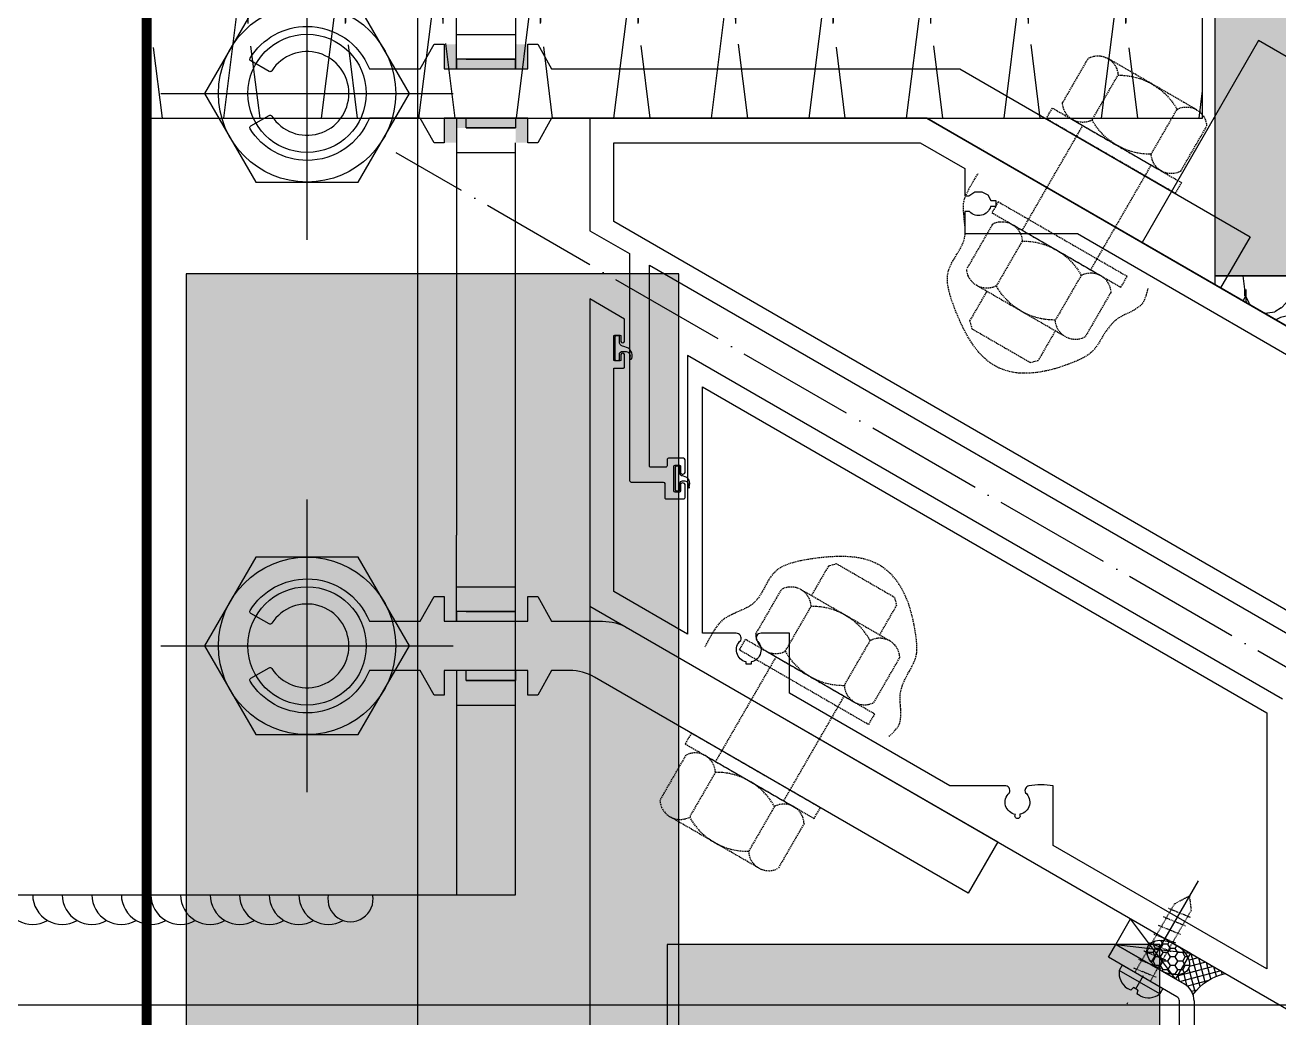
# Model space of a CAD drawing. Header units: millimetres. Extents: x 19684 to 58158, y -7929 to 13062.
# Drawn here: x 54702.6 to 54957.1, y -6812.7 to -6611.2 of the extents above; entities that cross this region are included whole.
import ezdxf
from ezdxf.xclip import XClip

# ---------------------------------------------------------------- set-up
doc = ezdxf.new("R2010")
doc.units = ezdxf.units.MM
doc.header["$XCLIPFRAME"] = 2
for name, pattern in [('ACAD_ISO04W100', [30, 24, -3, 0, -3]), ('CENTER2', [28.575000000000003, 19.05, -3.175, 3.175, -3.175]), ('DASHED', [0.75, 0.5, -0.25]), ('HIDDEN', [0.375, 0.25, -0.125]), ('HIDDEN2', [0.1875, 0.125, -0.0625])]:
    doc.linetypes.add(name, pattern=pattern)
for name, color, linetype in [('3', 3, 'Continuous'), ('Alum', 4, 'Continuous'), ('CASTFIX', 1, 'Continuous'), ('DIES', 4, 'Continuous'), ('DIM', 8, 'Continuous'), ('F-Alum', 4, 'Continuous'), ('F-Bolt', 32, 'Continuous'), ('F-center', 6, 'ACAD_ISO04W100'), ('F-dashed line', 8, 'DASHED'), ('F-dim', 1, 'Continuous'), ('F-gasket', 8, 'Continuous'), ('F-Gaskets', 8, 'Continuous'), ('F-Hidden', 9, 'HIDDEN'), ('F-seslants', 8, 'Continuous'), ('F-steel', 3, 'Continuous'), ('F_CONC', 7, 'Continuous'), ('F_MISC', 8, 'Continuous'), ('Hatch', 8, 'Continuous'), ('INSUL', 173, 'Continuous')]:
    doc.layers.add(name, color=color, linetype=linetype)
doc.styles.add('Arial', font='arial.ttf')
doc.styles.add('F-simhei', font='')
doc.styles.get('F-simhei').set_extended_font_data('SimHei')
doc.dimstyles.new('1c', dxfattribs={"dimtxt": 3, "dimasz": 2, "dimexe": 1, "dimexo": 2, "dimgap": 1.5, "dimtad": 1, "dimdec": 0, "dimzin": 12, "dimdsep": 46, "dimtxsty": 'F-simhei', "dimblk": 'ARCHTICK', "dimcen": 1, "dimclrd": 1, "dimclre": 1, "dimclrt": 7, "dimadec": 0, "dimazin": 0, "dimtfac": 1, "dimtdec": 0, "dimtix": 1, "dimtofl": 0, "dimtmove": 0, "dimatfit": 3, "dimfxl": 1, "dimtolj": 1, "dimtzin": 0, "dimarcsym": 1})
doc.dimstyles.new('Arup4', dxfattribs={"dimscale": 5, "dimtxt": 1.2, "dimasz": 1, "dimexe": 1.5, "dimexo": 1.5, "dimgap": 1, "dimtad": 1, "dimdec": 0, "dimdsep": 46, "dimtxsty": 'Arial', "dimblk": 'OBLIQUE', "dimcen": 0, "dimclrd": 1, "dimclre": 1, "dimclrt": 7, "dimadec": 0, "dimazin": 0, "dimtfac": 1, "dimtdec": 0, "dimtix": 1, "dimtofl": 0, "dimtmove": 2, "dimatfit": 3, "dimfxl": 5, "dimtolj": 1, "dimtzin": 0, "dimlwd": -1, "dimlwe": -1, "dimarcsym": 0})
pattern_1 = [(171.78891, (53.29895986780268, 199.0437047751039), (-673.1884858015958, 99.9980360094625), [3.334123433952751, -696.8316966981112]), (146.908661, (56.22176739034573, 197.1389802318034), (-158.3972894762852, 99.99803490723833), [3.48866439488112, -729.1307815316682]), (132.32733, (58.39030174578598, 194.7580750526679), (-178.1969530160181, 199.9960661803808), [3.220442669502371, -673.0725639250909]), (114.796992, (59.71027878823556, 191.900988237717), (-39.59932263935266, 99.99803293445495), [3.147266108530634, -327.3156832870287]), (91.62022409999996, (59.80456293412342, 188.5677207869313), (-19.79966064025727, 599.988200850776), [3.334601424552994, -696.9315947336012]), (82.82482490000001, (50.0933009075764, 111.4263797832001), (138.5976238983835, 1099.978365791337), [77.75020903024833, -16249.79344532666]), (97.17517500000001, (69.70439425242645, 111.4263797832001), (-138.5976269393062, 1099.97836540873), [77.75020903024834, -16249.79344532666]), (88.37977579999999, (59.99313122589912, 188.5677207869313), (19.79965369079009, 599.9882010424104), [3.334601424552994, -696.9315947336012]), (65.203007, (60.08741537178697, 191.900988237717), (39.59932256908431, 99.99803308210875), [3.147266108530634, -327.3156832870287]), (47.67266910000001, (61.40739341421688, 194.7580750526679), (178.1969524610717, 199.9960667480297), [3.220442669502371, -673.072563925091]), (33.09133830000001, (63.57592776965713, 197.1389802318034), (158.3972879681687, 99.99803716097436), [3.48866439488112, -729.1307815316682]), (8.21108952, (66.49873429221985, 199.0437047751039), (673.1884862108841, 99.9980333389594), [3.334123433952752, -696.8316966981112]), (87.16616460000002, (49.99901676168855, 109.5216562398798), (19.79965242265367, 299.9941008719035), [1.907056497442313, -398.5748119653647]), (103.901385, (50.4704374911278, 107.6169316965793), (-79.19864519313501, 299.9941001984828), [1.962195413127103, -410.0989253419127]), (111.603615, (51.22470965825029, 105.7122071532787), (-19.79966116559305, 99.99803348965123), [2.048634713285046, -105.5046652346223]), (122.761347, (52.45040355479235, 103.8074826099782), (-59.398985481521, 99.9980324796988), [2.265016458104941, -473.3884207443062]), (138.290552, (54.05323303490549, 102.3789387025126), (-118.7979666815726, 99.99803557897644), [2.147044778036072, -448.7322556115645]), (152.003514, (55.84463080679433, 101.4265764308623), (-178.1969532361461, 99.99803214900611), [2.028817103001383, -424.022851525775]), (166.477202, (57.82459687045887, 100.9503957950274), (-395.9932265685611, 99.99803673219859), [2.036421953450835, -425.6121802713819]), (167.070755, (59.89884708001127, 100.4742141592121), (-415.7928891850584, 99.99803333526746), [2.128206148500603, -444.7951330356821]), (12.9292444, (59.89884708001127, 100.4742141592121), (415.7928893372623, 99.99803287960626), [2.128206148500603, -444.7951330356821]), (13.52279750000001, (61.97309728956365, 100.9503957950274), (395.9932274412085, 99.99803327650577), [2.036421953450835, -425.6121802713819]), (27.9964853, (63.9530633532282, 101.4265764308623), (197.996611641301, 99.99803716726089), [2.028817103001383, -424.022851525775]), (41.709447, (65.74446212509737, 102.3789387025126), (118.7979657655061, 99.99803649161596), [2.147044778036071, -448.7322556115643]), (57.23865219999999, (67.34729160521051, 103.8074826099782), (197.9966108148992, 299.9941022379504), [2.26501645810494, -473.3884207443062]), (68.396384, (68.57298450177224, 105.7122071532787), (19.79966105141805, 99.99803388043392), [2.048634713285046, -105.5046652346223]), (76.098615, (69.32725766887506, 107.6169316965793), (19.79966139076917, 99.99803303909621), [1.962195413127103, -410.0989253419126]), (92.83383529999998, (69.79867839831431, 109.5216562398798), (-19.7996608878825, 299.9941004615129), [1.907056497442313, -398.5748119653648])]
pattern_2 = [(171.78891, (53.30000799999998, 199.0476189999999), (-673.201724156126, 100.0000024861342), [3.334188999999999, -696.8453999999997]), (146.908661, (56.22287299999998, 197.1428569999999), (-158.400404383208, 100.0000013838884), [3.488732999999999, -729.1451199999998]), (132.32733, (58.39144999999998, 194.761905), (-178.2004572863524, 199.9999991336095), [3.220505999999999, -673.0857999999997]), (114.796992, (59.71145299999998, 191.9047619999999), (-39.60010136608866, 99.99999941106624), [3.147327999999999, -327.32212]), (91.62022409999996, (59.80573899999999, 188.571429), (-19.80005000361191, 599.9999997105076), [3.334667, -696.9452999999999]), (82.82482490000001, (50.09428599999998, 111.428571), (138.6003494418545, 1099.99999703413), [77.75173799999997, -16250.113]), (97.17517500000001, (69.70576499999997, 111.428571), (-138.600352482837, 1099.999996651516), [77.75173799999997, -16250.113]), (88.37977579999999, (59.99431099999998, 188.571429), (19.80004305400807, 599.9999999021458), [3.334667, -696.9452999999999]), (65.203007, (60.08859699999998, 191.9047619999999), (39.60010129581893, 99.99999955872293), [3.147327999999999, -327.32212]), (47.67266910000001, (61.40860099999998, 194.761905), (178.2004567313951, 199.9999997012696), [3.220505999999999, -673.0857999999998]), (33.09133830000001, (63.57717799999998, 197.1428569999999), (158.4004028750618, 100.0000036376688), [3.488732999999999, -729.1451199999998]), (8.211089519999998, (66.50004199999998, 199.0476189999999), (673.2017245654225, 99.99999981557863), [3.334188999999999, -696.8453999999997]), (87.16616460000002, (49.99999999999999, 109.52381), (19.80004178584671, 300.0000003017781), [1.907093999999999, -398.5826499999998]), (103.901385, (50.47142999999998, 107.619048), (-79.2002026466053, 299.999999628344), [1.962234, -410.1069899999999]), (111.603615, (51.22571699999999, 105.714286), (-19.80005052895802, 99.99999996627344), [2.048674999999999, -105.5067399999999]), (122.761347, (52.45143499999999, 103.809524), (-59.40015357165493, 99.99999895630114), [2.265060999999999, -473.3977299999999]), (138.290552, (54.05429599999999, 102.380952), (-118.8003028617563, 100.0000020556397), [2.147087, -448.74108]), (152.003514, (55.84572899999998, 101.428571), (-178.2004575064848, 99.99999862560195), [2.028856999999999, -424.03119]), (166.477202, (57.82573399999998, 100.952381), (-396.0010138359245, 100.0000032088846), [2.036461999999999, -425.6205499999999]), (167.070755, (59.90002499999999, 100.47619), (-415.8010658158153, 99.99999981188664), [2.128248, -444.8038799999999]), (12.9292444, (59.90002499999999, 100.47619), (415.8010659680222, 99.99999935621646), [2.128248, -444.8038799999999]), (13.5227975, (61.97431599999998, 100.952381), (396.0010147085891, 99.99999975312379), [2.036461999999999, -425.6205499999998]), (27.9964853, (63.95432099999999, 101.428571), (198.0005052749504, 100.0000036439554), [2.028856999999999, -424.03119]), (41.709447, (65.74575499999997, 102.380952), (118.8003019456718, 100.0000029682972), [2.147086999999999, -448.7410799999997]), (57.23865219999999, (67.34861599999998, 103.809524), (198.0005044485323, 300.0000016678518), [2.265060999999999, -473.3977299999999]), (68.396384, (68.57433299999998, 105.714286), (19.80005041478078, 100.0000003570638), [2.048674999999999, -105.50674]), (76.098615, (69.32862099999998, 107.619048), (19.80005075413857, 99.99999951570955), [1.962233999999999, -410.1069899999998]), (92.83383529999998, (69.80005099999998, 109.52381), (-19.80005025124201, 299.9999998913793), [1.907094, -398.5826499999999])]

# ---------------------------------------------------------------- blocks, each defined once
blk = doc.blocks.new('_ArchTick')
at = {"color": 0, "linetype": 'ByBlock', "const_width": 0.15}
blk.add_lwpolyline([(-0.5, -0.5), (0.5, 0.5)], dxfattribs=at)
blk = doc.blocks.new('*D182')
at = {"layer": 'Defpoints', "color": 0, "transparency": 16777216}
for p in [(54777.93194911676, -6637.149778422929), (55103.92338624664, -6825.482420434815), (55077.24378311067, -6832.591977246469), (55096.71888782932, -6863.591920566214), (55077.24378310511, -7750.311911716733)]:
    blk.add_point(p, dxfattribs=at)
at = {"layer": 'Hatch', "color": 1, "lineweight": -2, "transparency": 16777216}
blk.add_line((55105.65515773443, -6826.482904074899), (55127.42702559297, -6839.061005608586), dxfattribs=at)
blk.add_arc((55077.24378311081, -6810.069008994815), 56.95596340048115, 269.999999999653, 329.984000024746, dxfattribs=at)
at = {"layer": 'Hatch', "color": 1, "lineweight": -2, "transparency": 16777216, "xscale": 2, "yscale": 2, "zscale": 2}
for p, rotation in [((55126.56113984909, -6838.560763788548), 59.98400002474605), ((55077.24378311046, -6867.024972395298), 179.9999999996529)]:
    blk.add_blockref('_ArchTick', p, dxfattribs=dict(at, rotation=rotation))
at = {"layer": 'Hatch', "color": 7, "transparency": 16777216, "insert": (55104.21524020523, -6856.800010360905), "char_height": 3, "attachment_point": 5, "rotation": 29.992000012198964, "style": 'F-simhei'}
blk.add_mtext('\\A1;59.98°', dxfattribs=at)
blk = doc.blocks.new('*D183')
at = {"layer": 'Defpoints', "color": 0, "transparency": 16777216}
for p in [(54777.93194911676, -6637.14977842294), (55101.3010356438, -6810.069008980766), (55131.30103555998, -6810.069008970218), (55103.92338624664, -6825.482420434834), (55130.88418809335, -6829.603829562215)]:
    blk.add_point(p, dxfattribs=at)
at = {"layer": 'Hatch', "color": 1, "lineweight": -2, "transparency": 16777216}
for p, q in [((55133.30103555999, -6810.069008969518), (55135.33057896977, -6810.069008968805)), ((55105.65515773443, -6826.482904074919), (55127.54031155231, -6839.126453475016))]:
    blk.add_line(p, q, dxfattribs=at)
blk.add_arc((55077.24378310109, -6810.06900898922), 57.08679586868439, 329.9840000247439, 2.013925026744801e-08, dxfattribs=at)
at = {"layer": 'Hatch', "color": 1, "lineweight": -2, "transparency": 16777216, "xscale": 2, "yscale": 2, "zscale": 2}
for p, rotation in [((55134.33057896977, -6810.069008969154), 90.00000002013924), ((55126.67442580842, -6838.626211654973), 239.9840000247439)]:
    blk.add_blockref('_ArchTick', p, dxfattribs=dict(at, rotation=rotation))
at = {"layer": 'Hatch', "color": 7, "transparency": 16777216, "insert": (55129.46938196233, -6824.070631915101), "char_height": 3, "attachment_point": 5, "rotation": 74.99200002244338, "style": 'F-simhei'}
blk.add_mtext('\\A1;30.02°', dxfattribs=at)
blk = doc.blocks.new('*U65')
at = {"layer": 'INSUL', "lineweight": 0}
h = blk.add_hatch(dxfattribs=at)
h.set_pattern_fill('岩棉', color=256, scale=99.9980335233771, style=0, pattern_type=2)
h.set_pattern_definition(pattern_1)
h.paths.add_polyline_path([(0, 0), (1267.193226614887, 0), (1267.193226614887, 99.9980335233771), (0, 99.9980335233771)])
at = {"layer": 'INSUL'}
blk.add_lwpolyline([(0, 0), (1267.193226614887, 0), (1267.193226614887, 99.9980335233771), (0, 99.9980335233771)], close=True, dxfattribs=at)
blk = doc.blocks.new('*U67')
at = {"layer": 'INSUL', "lineweight": 0}
h = blk.add_hatch(dxfattribs=at)
h.set_pattern_fill('岩棉', color=256, scale=99.99999999999997, style=0, pattern_type=2)
h.set_pattern_definition(pattern_2)
h.paths.add_polyline_path([(0, 0), (538.8183638943754, 0), (538.8183638943754, 99.99999999999997), (0, 99.99999999999997)])
at = {"layer": 'INSUL'}
blk.add_lwpolyline([(0, 0), (538.8183638943754, 0), (538.8183638943754, 99.99999999999997), (0, 99.99999999999997)], close=True, dxfattribs=at)
blk = doc.blocks.new('*U70')
at = {"layer": 'INSUL', "lineweight": 0}
h = blk.add_hatch(dxfattribs=at)
h.set_pattern_fill('岩棉', color=256, scale=45.06768408288101, style=0, pattern_type=2)
h.set_pattern_definition([(171.78891, (24.0210792215903, 89.70615210541662), (-303.396426283191, 45.06768520332415), [1.502641765246169, -314.0520834180885]), (146.908661, (25.3383467859594, 88.84771998472586), (-71.38739383343018, 45.06768470656748), [1.572291166935217, -328.6088191873436]), (132.32733, (26.31567421741342, 87.77468005920082), (-80.31081912406266, 90.13536777529991), [1.451407469950228, -303.3441819507323]), (114.796992, (26.91056899933798, 86.48703187816467), (-17.84684858016949, 45.0676838174622), [1.418427840092057, -147.5164989749887]), (91.62022409999996, (26.95306151595236, 84.98477589229425), (-8.923423983880287, 270.4061043668186), [1.502857188776086, -314.0971060344872]), (82.82482490000001, (22.57633455805489, 50.21827635634876), (62.46396762422413, 495.7445235750421), [35.04090765078934, -7323.549589951177]), (97.17517500000001, (31.41477395775544, 50.21827635634876), (-62.46396899472453, 495.744523402607), [35.04090765078934, -7323.549589951178]), (88.37977579999999, (27.03804654918113, 84.98477589229425), (8.923420851854784, 270.4061044531854), [1.502857188776086, -314.0971060344872]), (65.20300699999999, (27.08053906579552, 86.48703187816467), (17.84684854850055, 45.06768388400766), [1.418427840092057, -147.5164989749887]), (47.67266909999999, (27.6754342983969, 87.77468005920082), (80.31081887395625, 90.13536803113115), [1.451407469950228, -303.3441819507323]), (33.0913383, (28.65276172985093, 88.84771998472586), (71.38739315374364, 45.06768572229408), [1.572291166935217, -328.6088191873436]), (8.211089519999998, (29.97002884354319, 89.70615210541662), (303.3964264676515, 45.06768399976658), [1.502641765246169, -314.0520834180885]), (87.16616460000002, (22.5338420414405, 49.35984468633483), (8.923420280323827, 135.2030523846474), [0.8594830990835786, -179.6319695111753]), (103.901385, (22.74630462451243, 48.50141256564406), (-35.69369712177365, 135.2030520811463), [0.8843334200868791, -184.8257226550124]), (111.603615, (23.08624430675067, 47.6429804449533), (-8.923424220641612, 45.06768406768123), [0.9232903768849623, -47.54944426934663]), (122.761347, (23.63864702273768, 46.78454832426254), (-26.77027355641961, 45.06768361251011), [1.020810535764545, -213.34939341193]), (138.290552, (24.36101935450539, 46.14072400840603), (-53.54054518324218, 45.06768500931024), [0.9676423861446073, -202.2372122845083]), (152.003514, (25.16837671950186, 45.71150794806066), (-80.3108192232712, 45.06768346347164), [0.914358863253417, -191.1010371220809]), (166.477202, (26.06071911772711, 45.49690014322638), (-178.4684858805804, 45.06768552905097), [0.9177862606279202, -191.8173248658206]), (167.070755, (26.99555403256674, 45.28229188771527), (-187.3919107551238, 45.06768399810268), [0.9591520851402334, -200.4628074267971]), (12.9292444, (26.99555403256674, 45.28229188771527), (187.39191082372, 45.06768379274268), [0.9591520851402334, -200.4628074267971]), (13.5227975, (27.93038894740638, 45.49690014322638), (178.4684862738702, 45.06768397161962), [0.9177862606279201, -191.8173248658206]), (27.99648529999999, (28.82273134563163, 45.71150794806066), (89.2342421998228, 45.06768572512733), [0.9143588632534171, -191.101037122081]), (41.70944699999999, (29.63008916130494, 46.14072400840603), (53.5405447703841, 45.06768542062382), [0.9676423861446072, -202.2372122845083]), (57.23865219999999, (30.35246149307265, 46.78454832426254), (89.23424182737531, 135.2030530003052), [1.020810535764545, -213.34939341193]), (68.396384, (30.90486375838282, 47.6429804449533), (8.923424169184573, 45.06768424380141), [0.9232903768849625, -47.54944426934665]), (76.098615, (31.2448038912979, 48.50141256564406), (8.923424322125273, 45.06768386462252), [0.884333420086879, -184.8257226550123]), (92.83383529999998, (31.45726647436982, 49.35984468633483), (-8.923424095481439, 135.2030521996902), [0.8594830990835787, -179.6319695111753])])
h.paths.add_polyline_path([(0, 0), (91.20802024143931, 0), (91.20802024143931, 45.06768408288101), (0, 45.06768408288101)])
at = {"layer": 'INSUL'}
blk.add_lwpolyline([(0, 0), (91.20802024143931, 0), (91.20802024143931, 45.06768408288101), (0, 45.06768408288101)], close=True, dxfattribs=at)
blk = doc.blocks.new('ding1')
at = {"layer": 'CASTFIX', "color": 9, "linetype": 'CENTER2'}
blk.add_line((1214.680535677697, -4175.415606518631), (1214.680535677697, -4204.300201433828), dxfattribs=at)
at = {"layer": 'CASTFIX', "color": 8, "linetype": 'HIDDEN2'}
for p, q in [((1212.880535677697, -4181.857616678883), (1214.680535677697, -4178.922834070187)), ((1214.680535677697, -4178.922834070187), (1216.480535677697, -4181.33858421964)), ((1216.480535677697, -4197.922834070187), (1216.480535677697, -4181.33858421964)), ((1217.080535677697, -4182.623013990795), (1212.280535677697, -4183.266124916723)), ((1212.880535677697, -4197.922834070187), (1212.880535677697, -4181.857616678883)), ((1217.080535677697, -4184.623013990795), (1212.280535677697, -4185.266124916723)), ((1217.080535677697, -4186.623013990795), (1212.280535677697, -4187.266124916723)), ((1217.080535677697, -4188.623013990795), (1212.280535677697, -4189.266124916723)), ((1217.080535677697, -4190.623013990795), (1212.280535677697, -4191.266124916723)), ((1217.080535677697, -4192.623013990795), (1212.280535677697, -4193.266124916723)), ((1217.080535677697, -4194.623013990795), (1212.280535677697, -4195.266124916723)), ((1217.080535677697, -4196.623013990795), (1212.280535677697, -4197.266124916723))]:
    blk.add_line(p, q, dxfattribs=at)
at = {"layer": 'CASTFIX'}
for p, q in [((1209.930535677697, -4197.922834070187), (1209.930535677697, -4199.172834070187)), ((1219.430535677697, -4197.922834070187), (1209.930535677697, -4197.922834070187)), ((1219.430535677697, -4199.172834070187), (1209.930535677697, -4199.172834070187)), ((1219.430535677697, -4197.922834070187), (1219.430535677697, -4199.172834070187)), ((1213.980558336815, -4201.472834070186), (1213.180535677697, -4201.472834070186)), ((1214.18056401238, -4200.722834070186), (1213.980558336815, -4201.472834070186)), ((1215.180564012408, -4200.722834070186), (1214.18056401238, -4200.722834070186)), ((1215.180564012408, -4200.722834070186), (1215.380558336844, -4201.472834070186)), ((1216.180535677697, -4201.472834070186), (1215.380558336844, -4201.472834070186))]:
    blk.add_line(p, q, dxfattribs=at)
for centre, radius, start, end in [((1213.340443233555, -4197.800682089081), 3.675631999908295, 201.9199292038799, 267.5065728459988), ((1216.020628121838, -4197.800682089082), 3.675631999908523, 272.4934271540012, 338.080070796125)]:
    blk.add_arc(centre, radius, start, end, dxfattribs=at)
blk = doc.blocks.new('*U71')
at = {"layer": 'INSUL', "lineweight": 0}
h = blk.add_hatch(dxfattribs=at)
h.set_pattern_fill('岩棉', color=256, scale=99.9980335233771, style=0, pattern_type=2)
h.set_pattern_definition(pattern_1)
h.paths.add_polyline_path([(0, 0), (1131.104494550878, 0), (1131.104494550878, 99.9980335233771), (0, 99.9980335233771)])
at = {"layer": 'INSUL'}
blk.add_lwpolyline([(0, 0), (1131.104494550878, 0), (1131.104494550878, 99.9980335233771), (0, 99.9980335233771)], close=True, dxfattribs=at)
blk = doc.blocks.new('*U54')
at = {"layer": 'INSUL', "lineweight": 0}
h = blk.add_hatch(dxfattribs=at)
h.set_pattern_fill('岩棉', color=256, scale=99.99999999999997, style=0, pattern_type=2)
h.set_pattern_definition(pattern_2)
h.paths.add_polyline_path([(0, 0), (214.6384339713603, 0), (214.6384339713603, 99.99999999999997), (0, 99.99999999999997)])
at = {"layer": 'INSUL'}
blk.add_lwpolyline([(0, 0), (214.6384339713603, 0), (214.6384339713603, 99.99999999999997), (0, 99.99999999999997)], close=True, dxfattribs=at)
blk = doc.blocks.new('_OBLIQUE')
at = {"color": 0, "linetype": 'ByBlock'}
blk.add_line((-0.5, -0.5), (0.5, 0.5), dxfattribs=at)
blk = doc.blocks.new('*D181')
at = {"color": 1, "linetype": 'Continuous', "transparency": 16777216}
for p, q in [((54412.2437851758, -6685.069009171937), (54387.92000476847, -6685.069009171937)), ((54402.92000476847, -6810.069008994593), (54402.92000476847, -6685.069009171937)), ((55062.24378311042, -6810.069008994593), (54387.92000476847, -6810.069008994593))]:
    blk.add_line(p, q, dxfattribs=at)
at = {"layer": 'Defpoints', "color": 0, "transparency": 16777216}
for p in [(54402.92000476847, -6685.069009171937), (54427.2437851758, -6685.069009171937), (55077.24378311042, -6810.069008994593)]:
    blk.add_point(p, dxfattribs=at)
at = {"color": 1, "transparency": 16777216, "xscale": 10, "yscale": 10, "zscale": 10}
for p, rotation in [((54402.92000476847, -6685.069009171937), 90), ((54402.92000476847, -6810.069008994593), 270)]:
    blk.add_blockref('_OBLIQUE', p, dxfattribs=dict(at, rotation=rotation))
at = {"color": 7, "transparency": 16777216, "insert": (54386.7931289158, -6747.569009083279), "char_height": 12, "attachment_point": 5, "rotation": 90, "style": 'Arial'}
blk.add_mtext('\\A1;125', dxfattribs=at)
blk = doc.blocks.new('A$C55E55A5F')
at = {"layer": 'Alum', "color": 8}
for p, q in [((0, -29.68691716849571), (0, 29.68691716850299)), ((-29.68691716849571, 0), (29.68691716849571, 0))]:
    blk.add_line(p, q, dxfattribs=at)
at = {"layer": 'F-Bolt', "ltscale": 250}
blk.add_lwpolyline([(20.78460969083244, 0), (10.39230484541622, 18), (-10.39230484541622, 18), (-20.78460969083244, 0), (-10.39230484541622, -18), (10.39230484541622, -18)], close=True, dxfattribs=at)
for radius in [18, 12]:
    blk.add_circle((0, 0), radius, dxfattribs=at)
blk = doc.blocks.new('A$C7C8B7527')
at = {"layer": 'F-Hidden'}
for p, q in [((-4.439679307324695, 13.85600503662135), (-14.93572081024467, 13.85600937869458)), ((23.93974145374523, 13.85600125962446), (34.43578295666521, 13.85599691755124)), ((-16.8556861383986, -10.39199302702036), (-16.85568074033654, 10.39200697297929)), ((-2.519677540331031, 10.39200424235605), (-2.519689338412718, -10.39199895765341)), ((22.01973682072276, 10.39200205391899), (22.0197314226607, -10.39200114609048)), ((36.35572822264658, -10.39200707670898), (36.35574002072826, 10.39199292329067)), ((22.01973619947239, 8.000000241951057), (-2.519678898170241, 7.999998664789018)), ((43.26437405072647, 8.000002085009328), (36.35573186900729, 7.999992923283571)), ((44.48037354765256, 6.784001581992925), (43.26437405072647, 8.000002085009328)), ((-4.439682173353503, 6.928005036636023), (-14.93567897334287, 6.928006178684882)), ((23.93973858771642, 6.928001259639132), (34.43573538773489, 6.927993717585196)), ((44.48036793474603, -6.78399841803548), (44.48037354765256, 6.784001581992925)), ((-4.439687905382016, -6.927994963363744), (-14.93568790539575, -6.927990621305071)), ((23.9397328556588, -6.927998740375187), (34.43573285567254, -6.928003082433861)), ((44.48036793474603, -6.78399841803548), (43.26436743172962, -7.999997914990672)), ((-2.519687980573508, -8.00000133519643), (22.01973204391106, -7.999999758034392)), ((36.35572525003954, -8.000007076716429), (43.26436743172962, -7.999997914990672)), ((-4.439690771410824, -13.85599496336363), (-14.93569077139546, -13.85599062130495)), ((23.93972998963, -13.85599874037507), (34.43572998967284, -13.85600308243374))]:
    blk.add_line(p, q, dxfattribs=at)
for points in [[(-2.51969129354984, -15.11810919386335), (-6.254165782593191e-06, -15.11811023621703), (6.254165782593191e-06, 15.11811023621703), (-2.519678785247379, 15.11811127855617)], [(22.01972946755268, -15.11811138230041), (19.50004442816862, -15.11811033994672), (19.50005693650019, 15.11811013248735), (22.01974197588424, 15.11810909013366)]]:
    blk.add_lwpolyline(points, close=True, dxfattribs=at)
for centre, radius, start, end in [((-12.77087667312298, 10.39202733259299), 4.084815999999999, 122.0036627721316, 237.996976296452), ((-6.604493540318799, 10.39200593219721), 4.084815999999999, 302.0029762961776, 57.99697629645205), ((26.10455282073963, 10.39200036407783), 4.084815999999999, 122.0029762961776, 237.996976296452), ((32.27093595354381, 10.39201666257213), 4.084815999999999, 302.0029762961776, 57.99628982213316), ((-3.396425013794214, 1.048586273100227e-05), 13.459264, 149.0199762998651, 210.9799762979876), ((-15.97894903937413, 6.610265700146556e-06), 13.459264, 329.0199762998651, 30.97997629798758), ((35.47899972170853, -6.713995389873162e-06), 13.459264, 149.0199762998651, 210.9799762979876), ((22.89647569618683, 7.572012691525742e-06), 13.459264, 329.0199762998651, 30.97997629798758), ((-12.77088527120941, -10.39198442905035), 4.084815999999999, 122.0029762961776, 237.996976296452), ((-6.60450533842959, -10.391994067817), 4.084815999999999, 302.0029762961776, 57.99697629645205), ((26.10454742267757, -10.39199963592182), 4.084815999999999, 122.0029762961776, 237.996976296452), ((32.27093055548175, -10.39198333744207), 4.084815999999999, 302.0029762961776, 57.99697629645205)]:
    blk.add_arc(centre, radius, start, end, dxfattribs=at)
blk.add_open_spline([(19.50005372489977, -19.977500377674), (22.00973377044284, -20.68645510530041), (24.70999062815827, -20.22726995049015), (27.48318758147798, -17.1484472514021), (32.98245531769498, -16.82939183958297), (36.61542498629569, -16.95508318975408), (41.26786775777146, -13.49866499974814), (47.04195736588008, -8.161573543377017), (50.77002502542018, 0.8335307498455222), (42.17894047225855, 12.93221563122279), (36.16201135220035, 18.60091431192632), (30.00752978126548, 15.63367280849707), (25.77595222468517, 19.69310217014208), (22.09196668657387, 21.77325877775365), (16.50004444801743, 21.51512962958077)], degree=3, knots=[8.785679325307939, 8.785679325307939, 8.785679325307939, 8.785679325307939, 10.36318153451103, 16.71335017549519, 23.21521896273343, 29.54252023592178, 34.4495928404268, 43.10971295005329, 58.71022871511825, 68.21970526048048, 75.64947413952441, 90.47538652861171, 96.06611304394467, 98.13047409823136, 98.13047409823136, 98.13047409823136, 98.13047409823136], dxfattribs=at)
blk = doc.blocks.new('A$C66E13F4D')
at = {"layer": 'F-steel'}
for points in [[(-54.32803070161754, 85.88280040254176), (-52.1818923336541, 87.16502334533652), (-54.74633708037436, 91.45729817499887), (-56.89505694273248, 90.17937228082155)], [(-55.36115465423063, 87.61104061061997), (-54.32803070161754, 85.88280040254176), (-64.62949027788272, 79.72813301928545), (-65.66218922403641, 81.4566271499898)], [(-64.62949027788272, 79.72813301928545), (-66.77563910860044, 78.44590382541719), (-69.34008385532798, 82.73817865505771), (-67.19650605621428, 84.02471114862055)], [(-48.16687693431595, 75.56951886830575), (-49.19915087402478, 77.29826692159622), (-59.5006061502354, 71.14359294956012), (-58.46791150415083, 69.41510540764648)], [(-49.19915087402478, 77.29826692159622), (-47.04639605530974, 78.56941530446056), (-44.48195140992175, 74.27714041427316), (-46.62552923944168, 72.99060797132188)], [(-59.5006061502354, 71.14359294956012), (-61.6401430119513, 69.85029608850891), (-59.07569836652692, 65.55802119832515), (-56.92697847400268, 66.83594704178904)], [(3.176816474173393, -10.36673214570692), (5.32295484210772, -9.084509202901245), (2.75851009539474, -4.79223437323526), (0.6097902330438956, -6.070160267412575)], [(2.143692521553021, -8.638491937625076), (3.176816474173393, -10.36673214570692), (-7.124643102099071, -16.52139952895595), (-8.157342048260034, -14.79290539824433)], [(-7.124643102099071, -16.52139952895595), (-9.270791932809516, -17.80362872283513), (-11.8352366795516, -13.51135389317278), (-9.691658880430623, -12.22482139962085)], [(8.305696301758871, -18.95126562663063), (10.45845112045936, -17.68011724376993), (13.02289576585463, -21.97239213395733), (10.8793179363347, -23.25892457690134)], [(9.337970241460425, -20.68001367992474), (8.305696301758871, -18.95126562663063), (-1.995758974466298, -25.10593959867765), (-0.9630643283599056, -26.83442714058765)], [(-1.995758974466298, -25.10593959867765), (-4.135295836160367, -26.39923645972158), (-1.570851190750545, -30.6915113499017), (0.5778687017809716, -29.41358550644509)]]:
    blk.add_hatch(color=256, dxfattribs=at).paths.add_polyline_path(points)
at = {"layer": '3', "color": 8, "linetype": 'Continuous'}
for centre, major_axis, ratio, start_param, end_param in [((3.33500491034647, -75.9477857817219, 5.327866663322657e-08), (-1.119761872204895, -4.443662155202171), 1, 5.307661540435508, 8.82950540071856), ((-0.9722172895853873, -77.5123422430297, 5.327866663322657e-08), (5.818119482579333, -1.466112439915767), 0.9999999999987459, 3.926990816987868, 6.021385919385414), ((-6.122947077703429, -80.58967593467241, 5.327866663322657e-08), (5.818119482579333, -1.466112439915767), 0.9999999999987459, 3.926990816987868, 6.021385919385414), ((-11.27367686583602, -83.66700962630784, 5.327866663322657e-08), (5.818119482579333, -1.466112439915767), 0.9999999999987459, 3.926990816987868, 6.021385919385414), ((-16.42440665398317, -86.74434331794691, 5.327866663322657e-08), (5.818119482579333, -1.466112439915767), 0.9999999999987459, 3.926990816987868, 6.021385919385414), ((-21.57513644209394, -89.8216770095787, 5.327866663322657e-08), (5.818119482579333, -1.466112439915767), 0.9999999999987459, 3.926990816987868, 6.021385919385414), ((-26.72586623022653, -92.89901070121414, 5.327866663322657e-08), (5.818119482579333, -1.466112439915767), 0.9999999999987459, 3.926990816987868, 6.021385919385414), ((-31.87659601837368, -95.97634439285684, 5.327866663322657e-08), (5.818119482579333, -1.466112439915767), 0.9999999999987459, 3.926990816987868, 6.021385919385414), ((-37.02732580649172, -99.05367808449591, 5.327866663322657e-08), (5.818119482579333, -1.466112439915767), 0.9999999999987459, 3.926990816987868, 6.021385919385414), ((-42.17805559459521, -102.1310117761241, 5.327866663322657e-08), (5.818119482579333, -1.466112439915767), 0.9999999999987459, 3.926990816987868, 6.021385919385414), ((-47.3287853827278, -105.2083454677559, 5.327866663322657e-08), (5.818119482579333, -1.466112439915767), 0.9999999999987459, 3.926990816987868, 6.021385919385414), ((-52.4795151708604, -108.2856791593913, 5.327866663322657e-08), (5.818119482579333, -1.466112439915767), 0.9999999999987459, 3.926990816987868, 6.021385919385414)]:
    blk.add_ellipse(centre, major_axis=major_axis, ratio=ratio, start_param=start_param, end_param=end_param, dxfattribs=at)
at = {"layer": 'DIES', "ltscale": 250}
for p, q in [((23.06694439673447, 132.1386145336401), (91.177342399802, 133.1377758905546)), ((91.177342399802, 133.1377758905546), (91.35336025785364, 121.1390668885942)), ((22.46216364951397, 120.1284514245745), (91.35336025785364, 121.1390668885942)), ((110.1948114092011, 1.402554577896808, -7.160134014668204e-08), (110.37082926726, -10.59615442406721, -7.160134014668204e-08))]:
    blk.add_line(p, q, dxfattribs=at)
blk.add_lwpolyline([(22.46216364951397, 120.1284514245745), (-42.92024051977933, 81.06535707019066), (-42.77848155806714, 75.3256368984039), (-44.49539148743497, 74.29985900118481), (-47.05983623045904, 78.5921338246444), (-47.05983623045904, 78.5921338246444), (-61.65358302494133, 69.87301753599604), (-59.08913685407606, 65.58074032267177), (-60.80604678345844, 64.55496242545996), (-65.79318088369473, 67.39979154356479), (-74.67727609675785, 62.09193737373062, -0.3077808602394056), (-81.12376427251729, 48.22243883194824, -0.2593226587960482), (-94.33562937745592, 47.81168569462534, -0.423695254159935), (-94.51193236678955, 48.39633985033652), (-92.44059316946368, 52.11115398237234, -0.4003288264497098), (-91.88033323565469, 52.28481003792331, 3.405453081989492), (-96.59451288375567, 60.17523546696975, -0.4003288264516398), (-97.01293324414291, 59.76417340227272), (-101.2657262514913, 59.70059870097975, -0.4236952541574276), (-101.6970151225032, 60.13291008825036, -0.2593226274742045), (-95.07434367453243, 71.57241387147587, -0.3077808177597437), (-79.80615972860687, 70.67647570879126), (-70.92206309136964, 75.98433129935438), (-71.06382211334858, 81.7240539105187), (-69.34691218398075, 82.74983180774143), (-66.78246743725322, 78.45755697807908), (-52.18872207061213, 87.17667565659576), (-54.75316681733966, 91.46895048623992), (-53.03625688796456, 92.4947283834772), (-48.04912641648116, 89.6499013353241), (23.06694439673447, 132.1386145336401)], format="xyb", dxfattribs=at)
at = {"layer": 'DIES', "ltscale": 250, "elevation": -7.160134014668204e-08}
blk.add_lwpolyline([(110.37082926726, -10.59615442406721), (22.72677044293232, -11.88186937077262, 0.1317233699909242), (17.74456761331385, -13.29624084034731), (14.58460665599705, -15.18417547805075), (14.72636561772379, -20.92389564985569), (13.00945568833413, -21.94967354704931), (10.44501094531734, -17.65739872359336), (10.44501094531734, -17.65739872359336), (-4.148735849150398, -26.37651501225992), (-1.584289678306959, -30.66879222557691), (-3.301199607682065, -31.69457012278508), (-8.288333707903803, -28.84974100469481), (-17.1724289209742, -34.15759517451079, -0.3077808602394056), (-23.61891709673364, -48.02709371628589, -0.2593226587960482), (-36.83078220167954, -48.43784685360515, -0.423695254159935), (-37.0070851910059, -47.85319269790125), (-34.93574599368003, -44.13837856586906, -0.4003288264497098), (-34.37548605988559, -43.96472251030718, 3.405453081989492), (-39.08966570796474, -36.07429708126438, -0.4003288264516398), (-39.50808606837381, -36.48535914595777), (-43.76087907571491, -36.54893384725801, -0.4236952541574276), (-44.19216794671956, -36.11662245999833, -0.2593226274742045), (-37.56949649874878, -24.67711867676553, -0.3077808177597437), (-22.3013125528305, -25.57305683944651), (-13.41721591559326, -20.26520124888339), (-13.55897493757948, -14.52547863770815), (-11.84206500818982, -13.49970074051453), (-9.277620261469565, -17.79197557017324), (5.316125105171523, -9.07285689164928), (2.751680358436715, -4.780582061997848), (4.468590287819097, -3.754804164767847), (9.455720759302494, -6.599631212917302), (18.34934936236095, -1.286080693524127, -0.131723521328612), (23.33155730001454, 0.128293827878224), (110.1948114092011, 1.402554577896808)], format="xyb", dxfattribs=at)
at = {"layer": 'F-steel', "elevation": -3.218665893416762e-09}
blk.add_lwpolyline([(-243.2691669458291, 61.13821778543934), (-110.1854648768058, 140.6498487136378), (44.05263067563646, -117.5082949377793), (-89.03106846490846, -197.0199307675175)], close=True, dxfattribs=at)
at = {"layer": 'F-steel'}
for points, elevation in [([(-144.246064712308, 8.264925307055819), (-168.8647319242082, 49.47075972702442), (-68.42550105558621, 109.4787667137462), (-54.32797323852719, 85.88283473420597)], 1.248620025393287e-07), ([(-68.21279351621342, 85.7257363275894), (-57.91133917134721, 91.88040058532715)], -5.65153367663511e-08), ([(-54.32803070161754, 85.88280040254176), (-55.34688919694599, 87.58812888744797), (-65.64834877321846, 81.43346150419165), (-64.62949027788272, 79.72813301928545)], -5.65153367663511e-08), ([(-63.93185874827032, 82.45897717932166), (-55.34730910138751, 87.58786666536253)], -5.65153367663511e-08), ([(-144.246064712308, 8.264925307055819), (-68.7901020375648, -118.0305348516558), (31.64912883105717, -58.02252786494864), (-46.64157256216276, 73.01761539341896)], 5.327866663322657e-08), ([(-59.5006061502354, 71.14359294956012), (-16.09328143310995, -1.510017196265835)], -7.160134014668204e-08), ([(-7.124643102099071, -16.52139952895595), (-16.09328143310995, -1.510017196265835)], -7.160134014668204e-08), ([(-10.70794634043705, -10.523796220652), (-0.4064919955708319, -4.369131962910615)], -1.280986726724533e-07), ([(3.176816474173393, -10.36673214570692), (2.157957978830382, -8.66140366079344), (-8.143501597442082, -14.81607104404611), (-7.124643102099071, -16.52139952895595)], -1.280986726724533e-07), ([(-6.427011572493939, -13.7905553689161), (2.157538074396143, -8.661665882882517)], -1.280986726724533e-07), ([(8.305696301758871, -18.95126562663063), (9.32455479708733, -20.65659411155139), (0.7400051501899725, -25.78548359759588), (-0.2788533451603143, -24.08015511269332)], -7.160134014668204e-08), ([(0.7395752531738253, -25.78572909437571), (9.32412490007846, -20.65683960833485)], -7.160134014668204e-08), ([(-86.74121753653162, -87.98460724118559), (-68.7901020374411, -118.0305348515976), (31.64912883118086, -58.02252786487952), (10.86327461362089, -23.23191715481516)], 5.327866663322657e-08), ([(-1.995758974466298, -25.10593959867765), (21.34761179183261, -64.17722957977458)], -7.160134014668204e-08), ([(1.587539963817107, -31.1035363182018), (11.88899430871243, -24.94887206045678)], -7.160134014668204e-08)]:
    blk.add_lwpolyline(points, dxfattribs=dict(at, elevation=elevation))
for points in [[(-64.62949027788272, 79.72813301928545), (-78.72701809491991, 103.3240649988547)], [(-49.19915087402478, 77.29826692159622), (-48.18029237868905, 75.59293843668638), (-56.76484202557913, 70.46404895063824), (-57.78370052091486, 72.16937743554081)], [(-56.76527192260255, 70.46380345387661), (-48.18072227570519, 75.5926929399102)], [(-55.91730721196654, 65.14599623004324), (-45.61585286706395, 71.30066048778099)]]:
    blk.add_lwpolyline(points, dxfattribs=at)
at = {"layer": 'DIM', "rotation": 30.85645348049217}
for p in [(-88.09905397351395, 59.89742635173388), (-30.59420679773757, -36.35210619649661, -7.160134014668204e-08)]:
    blk.add_blockref('A$C55E55A5F', p, dxfattribs=at)
at = {"layer": 'F-dim', "xscale": -1, "rotation": 90.8404298027548}
blk.add_blockref('A$C7C8B7527', (58.47006770901498, 132.6579689019127, -1.855459942772963e-07), dxfattribs=at)
at = {"layer": 'F-dim', "rotation": 90.84047720771768}
blk.add_blockref('A$C7C8B7527', (60.58228200570738, -11.32653912155729, -1.855459942772963e-07), dxfattribs=at)

msp = doc.modelspace()

# ---------------------------------------------------------------- hatches: boundary and pattern name
at = {"layer": 'F-seslants', "ltscale": 250, "extrusion": (7.200007291811082e-11, -7.211221120408967e-11, -1)}
h = msp.add_hatch(dxfattribs=at)
h.set_pattern_fill('HONEY', color=256, scale=8.000000000000002, angle=-59.98400002479884, style=0)
h.set_pattern_definition([(120.0159999752012, (-76645.55234433836, -17618.70306902943), (-0.0004836823513996169, 1.732050738141509), [1, -2]), (0.01599997520116724, (-76645.55234433836, -17618.70306902943), (1.500241781049835, -0.86560648786708), [1, -2]), (60.01599997520113, (-76645.55234433836, -17618.70306902943), (1.499758098698435, 0.8664442502744286), [-1.999999999999998, 0.9999999999999991])])
edge = h.paths.add_edge_path()
edge.add_ellipse((-54934.62473932278, -6800.435038670295), major_axis=(-4.074326034626671, -2.353830352676469), ratio=0.6380121188650789, start_angle=0, end_angle=360, ccw=False)
h = msp.add_hatch(dxfattribs=at)
h.set_pattern_fill('ANSI37', color=256, scale=10, angle=30.01599997520117, style=0)
h.set_pattern_definition([(345.0159999752012, (-77046.7322039672, -17743.31238825317), (-0.3231866225706614, -1.207497580532305), []), (255.0159999752012, (-77046.7322039672, -17743.31238825317), (-1.207497580532305, 0.323186622570662), [])])
edge = h.paths.add_edge_path()
edge.add_ellipse((-54934.62473932278, -6800.435038670295), major_axis=(-4.074326034626673, -2.35383035267647), ratio=0.6380121188650788, start_angle=-42.65267211709273, end_angle=42.65267406046131)
edge.add_line((-54936.60377279951, -6803.927497603303), (-54936.11952985873, -6804.765690337708))
edge.add_line((-54936.11952985873, -6804.765690337697), (-54937.85130133998, -6805.766173989095))
edge.add_arc((-54935.85033405983, -6809.229716964685), 4, 120.0159999752012, 162.1898989823517)
edge.add_arc((-54948.36763697387, -6814.060175816699), 10.60643871241276, 34.8044275000321, 78.3644276383572)
edge.add_line((-54946.22846617769, -6803.671697079907), (-54939.12307461644, -6799.566751579148))
edge.add_line((-54939.12307461645, -6799.566751579145), (-54938.63883170723, -6800.404944258928))

# ---------------------------------------------------------------- linework, layer by layer
at = {"layer": 'F-Alum'}
msp.add_line((54817.24378307274, -6729.154322820455, -6.574623674084103e-07), (54817.24378350916, -7739.439265624282, -6.574623674084103e-07), dxfattribs=at)
at = {"layer": 'F-Alum', "extrusion": (7.195575523235443e-11, -7.213779000950675e-11, -1)}
for p, q in [((54922.4964006923, -6800.359960427973, -6.577121660838331e-07), (54923.99712625024, -6797.762303026978, -6.577915695070245e-07)), ((54923.99712625024, -6797.762303026978, -6.577915695070253e-07), (54937.89521487881, -6805.791543956926, -6.562123103473279e-07)), ((54936.3944893907, -6808.38920117174, -6.561329069325417e-07), (54922.4964006923, -6800.359960427973, -6.577121660838331e-07))]:
    msp.add_line(p, q, dxfattribs=at)
at = {"layer": 'F-Alum', "extrusion": (-1.217789940933239e-16, -8.863576701891989e-14, -1)}
for p, q in [((54936.89675974258, -7133.992407461244, -6.579531777679937e-07), (54936.89424757556, -6809.25507918248, -6.579768072792756e-07)), ((54939.89424757588, -6809.255055975455, -6.57430963089308e-07), (54939.89675974213, -7133.992384218334, -6.579531781353909e-07))]:
    msp.add_line(p, q, dxfattribs=at)
at = {"layer": 'F-Alum', "elevation": -6.574803716489902e-07, "flags": 128}
msp.add_lwpolyline([(55062.05959976418, -6732.00355522131), (54885.6175935528, -6630.069009074227), (54885.6175935528, -6630.069009074227), (54817.24378303779, -6630.069009102291), (54817.24378304585, -6652.931795219329), (54825.30162270094, -6657.586991823609), (54825.30162271718, -6703.647092729532, 0.4142135623766618), (54825.60162271728, -6703.947092729481), (54832.12847025361, -6703.947092726901, -0.4142135623699153), (54832.42847025371, -6704.247092726837), (54832.42847025467, -6707.066633338747, 0.4142135623816151), (54832.72847025482, -6707.366633338594), (54836.25531779113, -6707.366633337376, 0.4142135623745477), (54836.55531779102, -6707.066633337248), (54836.55531779009, -6704.456863031233, 0.4142135623716424), (54836.25531778997, -6704.156863031303, 0.4773127499579557), (54835.63824055983, -6704.456863031577), (54835.63824056025, -6705.691017492147, -0.4142135623788424), (54835.33824056035, -6705.991017492273), (54834.56262471489, -6705.991017492519, -0.414213562372367), (54834.26262471479, -6705.691017492602), (54834.26262471307, -6700.788554110881, -0.4142135623726345), (54834.562624713, -6700.48855411078), (54835.33824055843, -6700.488554110509, -0.4142135623723672), (54835.63824055847, -6700.788554110401), (54835.63824055897, -6702.022708571003, 0.4142135623747425), (54835.93824055907, -6702.322708570853, 0.4302829533754713), (54836.55531778929, -6702.022708570656), (54836.5553177883, -6699.412938264598, 0.414213562374017), (54836.25531778822, -6699.112938264742), (54833.18700886704, -6699.112938265831, 0.4142135623726345), (54832.88700886712, -6699.412938265918), (54832.88700886755, -6700.647092726489, -0.4142135623762751), (54832.58700886767, -6700.94709272661), (54829.60162271759, -6700.947092727823, -0.4142135623747425), (54829.30162271747, -6700.647092727984), (54829.30162269986, -6659.897882485269), (54962.40466865787, -6736.794528991706)], format="xyb", dxfattribs=at)
msp.add_lwpolyline([(54885.6175935528, -6630.069009074227), (55002.50605531977, -6697.598122780737)], dxfattribs=at)
at = {"layer": 'F-Alum', "elevation": -6.574803716489902e-07}
for points in [[(54978.472837359, -6741.457927118153), (54822.06239769665, -6651.096070993351), (54822.06239768972, -6635.069009100227), (54884.27709930918, -6635.069009074634), (54893.34939668496, -6640.31028089742), (54893.34939668691, -6645.823232425411), (54894.15900853346, -6645.82323242516), (54895.37342630292, -6645.013620578147), (54896.79024703435, -6645.013620577687), (54898.00466480438, -6645.620829462158), (54898.61187368973, -6646.835247231738), (54899.62388849788, -6646.835247231373), (54899.62388849833, -6648.049665001176), (54898.5672698975, -6648.049665001547, -0.5881816220481606), (54894.31607875221, -6649.061679811202), (54893.34939668808, -6649.061679811513), (54893.34939668959, -6653.514544967434), (54916.20340604697, -6653.513560105013), (54978.42341040232, -6689.459466873015)], [(54957.83577817093, -6748.01361878008), (54837.06005493617, -6678.23874601667), (54837.06005495787, -6734.828198327637), (54822.06239772355, -6726.16371181288), (54822.06239770714, -6680.797863494212), (54824.07609412742, -6680.797863493548, 0.4142135623730929), (54824.2760941273, -6680.597863493461), (54824.2760941264, -6678.046268266471, 0.3709827811931274), (54823.90714472297, -6677.804259954497, 0.3709827812267922), (54823.53819531968, -6678.046268266717), (54823.53819532004, -6679.122065880203, -0.4142135623730955), (54823.33819532012, -6679.322065880298), (54822.26239770663, -6679.322065880648, -0.4142135623730929), (54822.06239770656, -6679.122065880765), (54822.0623977049, -6674.356774233529, -0.4142135623730955), (54822.26239770482, -6674.156774233489), (54823.33819531833, -6674.156774233097, -0.4142135623730929), (54823.5381953184, -6674.356774233048), (54823.53819531878, -6675.432571846522, 0.3865063722468609), (54823.90714472222, -6675.667613064903, 0.3865063722211906), (54824.2760941255, -6675.432571846261), (54824.27609412385, -6670.853162099635), (54817.24378305074, -6666.790436601363), (54817.24378306218, -6699.388206392196), (54817.24378307274, -6729.154322820448), (55024.17986109632, -6848.705985418967)]]:
    msp.add_lwpolyline(points, format="xyb", dxfattribs=at)
msp.add_lwpolyline([(54840.06002662271, -6684.591444782463), (54954.63914101991, -6750.786396170733), (54954.63914103986, -6802.75630135428), (54911.26233122883, -6777.696535166257), (54911.28205396676, -6765.577738364123, 0.07461558346748136), (54906.34195827207, -6765.578458023432, 0.4853178694831812), (54905.64133554266, -6766.998057218159, -0.6256886145417149), (54904.53320156925, -6771.367760280078), (54904.53348091549, -6771.623513326799, -1.655974739802299), (54903.65331808035, -6771.389219587943, -0.6368250069020726), (54902.3796452361, -6767.039377440161, 0.07194839189042587), (54902.42930365555, -6766.971256965242, 0.5771860385559233), (54901.39147641319, -6765.568555295446, 0.0007841221836040147), (54890.28932783901, -6765.579955742871), (54857.74920451427, -6746.780788957713), (54857.73897005169, -6734.622227794995), (54851.96737671006, -6734.622227781738, 0.5479665222615213), (54851.08746865191, -6736.074977127573, -0.6255792996988575), (54849.97371806629, -6740.431058504551), (54849.97426474679, -6740.931566991248), (54848.97426534335, -6740.932659300481), (54848.97371866278, -6740.432150754189, -0.6255790962345423), (54847.85045377075, -6736.078513705756, 0.561552977266343), (54846.92550978575, -6734.627660404798), (54840.05879967468, -6734.637110069274), (54840.05879967468, -6734.637110069274)], format="xyb", close=True, dxfattribs=at)
at = {"layer": 'F-Alum'}
for centre, radius, start, end in [((54935.89424757601, -6809.255086919431, -1.105991923315901e-05), 4, 0.0004432398401321853, 59.98399965045638), ((54935.89424757559, -6809.255086918481, -6.639340172522794e-06), 1, 0.0004432399443526011, 59.98400035096662)]:
    msp.add_arc(centre, radius, start, end, dxfattribs=at)
at = {"layer": 'F-center'}
msp.add_line((55103.92338624665, -6825.482420434835, -6.574623674084103e-07), (54777.93194911677, -6637.149778422941, -6.574623674084103e-07), dxfattribs=at)
at = {"layer": 'F-dashed line'}
for p, q in [((54727.24378297801, -6510.069009133533, -6.574623674084103e-07), (54727.24378353907, -7808.897624687786, -6.574623674084103e-07)), ((54727.24378298079, -6516.331093354679, -6.574623674084103e-07), (54727.24378350738, -7735.321163244954, -6.574623674084103e-07))]:
    msp.add_line(p, q, dxfattribs=at)
at = {"layer": 'F-gasket', "extrusion": (7.195575523235443e-11, -7.213779000950675e-11, -1)}
for p, q in [((54936.11952985221, -6804.765690349016, -6.564137258180302e-07), (54927.00067103942, -6792.563364701302, -6.579502210017684e-07)), ((54923.99712651363, -6797.762303058396, -6.577915694857953e-07), (54939.1230744303, -6799.566751901395, -6.565723773367664e-07))]:
    msp.add_line(p, q, dxfattribs=at)
at = {"layer": 'F-gasket', "extrusion": (7.195575523235443e-11, -7.213779000950675e-11, -1), "elevation": 5.100714815307189e-06}
msp.add_lwpolyline([(-54936.11952985221, -6804.765690349016), (-54923.99712646131, -6797.762303148927), (-54927.00067103942, -6792.563364701302), (-54939.1230744303, -6799.566751901395)], close=True, dxfattribs=at)
at = {"layer": 'F-Gaskets', "elevation": -6.574803716489902e-07}
for points in [[(54823.01263152628, -6674.256944892304), (54822.51258152627, -6674.256944892462, 0.414213562373095), (54822.26260652632, -6674.506919892559), (54822.26260652787, -6679.006969892584, 0.414213562373095), (54822.51258152802, -6679.256944892487), (54823.01263152798, -6679.256944892333, 0.4142135623732282), (54823.26260652792, -6679.006969892203), (54823.26260652747, -6677.756894892198, -0.3306539538451885), (54824.09255652739, -6677.447593371715), (54824.39234863641, -6677.447593371648, -0.5173964972509594), (54825.35396927637, -6678.53463340569, 0.2759327187054382), (54825.33004962548, -6678.754731047904, 0.7886358641544985), (54825.73325952885, -6678.884782381019, 0.4573379824077483), (54824.31638483552, -6676.491489012234), (54824.09255652703, -6676.447593371719, -0.2712466780563881), (54823.26260652678, -6675.756994892231), (54823.26260652632, -6674.506919892227, 0.414213562373095)], [(54835.26574670785, -6700.708002739145), (54834.76569670785, -6700.708002739302, 0.414213562373095), (54834.51572170792, -6700.957977739363), (54834.51572170947, -6705.458027739394, 0.414213562373095), (54834.76569670957, -6705.708002739314), (54835.26574670954, -6705.708002739142, 0.4142135623732282), (54835.51572170945, -6705.458027739034), (54835.51572170903, -6704.207952739025, -0.414213562373095), (54836.01567170887, -6703.708002738878), (54836.31546381787, -6703.70800273881, -0.5173964972509594), (54837.27708445786, -6704.795042772836, 0.2759327187054382), (54837.25316480699, -6705.015140415037, 3.515715369233612), (54837.32637471025, -6704.954543268486, 0.517861652738643), (54836.23950001702, -6702.751898379424), (54836.01567170852, -6702.708002738884, -0.414213562373095), (54835.51572170833, -6702.208052739052), (54835.5157217079, -6700.957977739068, 0.414213562373095)]]:
    msp.add_lwpolyline(points, format="xyb", close=True, dxfattribs=at)
at = {"layer": 'F-seslants', "ltscale": 250, "extrusion": (7.195575523235443e-11, -7.213779000950675e-11, -1)}
msp.add_arc((-54948.36763697387, -6814.060175816699, 5.100264149491806e-06), 10.60643871241361, 34.80442749995025, 78.36442763961728, dxfattribs=at)
at = {"layer": 'F-seslants', "ltscale": 250}
msp.add_ellipse((54934.62473932278, -6800.435038670295, -6.568336437136525e-07), major_axis=(4.074326034626671, -2.353830352676469), ratio=0.6380121188650787, dxfattribs=at)
at = {"layer": 'F_CONC', "const_width": 2, "elevation": -6.574803716489902e-07}
msp.add_lwpolyline([(54727.24378353907, -7808.897624687786), (54727.24378304029, -6510.069009133531), (55477.60651360292, -6510.069008845368), (55477.60651310414, -5211.240393291113), (56227.96924366677, -5211.24039300295), (56227.96924310848, -3918.673861669844), (55084.7813994771, -3258.228333399224), (52939.91801097649, -6970.846024073046), (54727.24378353907, -7808.897624687786)], dxfattribs=at)
at = {"layer": 'Hatch'}
msp.add_line((54897.22553363469, -6636.222469713019, -6.574623674084103e-07), (54897.22613182873, -6636.221439089481, -6.574623674084103e-07), dxfattribs=at)

# ---------------------------------------------------------------- block references
at = {"rotation": 329.1435465195079}
msp.add_blockref('A$C66E13F4D', (54804.72229089125, -6721.673283949346, -6.574623674084103e-07), dxfattribs=at)
at = {"layer": 'F-Bolt', "color": 8, "extrusion": (7.200007291811083e-11, -7.211221120408968e-11, -1), "xscale": -1, "rotation": 30.0159999752012}
msp.add_blockref('ding1', (-55977.62581273535, -2561.806545573465, 5.102970996907564e-06), dxfattribs=at)
at = {"layer": 'F_MISC', "ltscale": 18000, "extrusion": (3.424519057719943e-12, -4.369444786368914e-07, 0.9999999999999046), "rotation": 0.0004432399847241476}
for name, p in [('*U54', (54726.97231076262, -6630.069781302025, 0.002896502339533534)), ('*U67', (54944.0618244403, -6662.072488865148, 0.003164971981131009))]:
    msp.add_blockref(name, p, dxfattribs=at)
at = {"layer": 'F_MISC', "ltscale": 18000, "extrusion": (1.125359435939893e-06, 1.352369265717376e-07, -0.9999999999993576)}
ref = msp.add_blockref('*U70', (-55035.26984462173, -6662.069012332705, 0.06118263983471697), dxfattribs=dict(at, xscale=-1, rotation=180))
XClip(ref).set_block_clipping_path([(1.1928396121656988, 53.76836361296591), (-22.474505765290814, 12.801742565781751), (82.29485562958871, -47.725891828471504), (105.96220100704522, -6.759270781287341)])
at = {"layer": 'F_MISC', "ltscale": 18000, "extrusion": (4.369444786368913e-07, 3.424519057799353e-12, 0.9999999999999046), "rotation": 90.00044323998478}
for name, p in [('*U65', (54835.27197205208, -7928.898398314312, 0.02400297829633559)), ('*U71', (54932.92210717834, -7928.897639399129, 0.02400195220899616))]:
    msp.add_blockref(name, p, dxfattribs=at)

# ---------------------------------------------------------------- dimensions: what is measured, and where the dimension line sits
dim = msp.add_linear_dim(base=(54402.92000476847, -6685.069009171937, -6.574803716489902e-07), p1=(55077.24378311039, -6810.069008994589, -6.574623674084103e-07), p2=(54427.24378517577, -6685.069009171933, -6.574803716489902e-07), angle=90, dimstyle='Arup4', override={"dimscale": 10, "dimarcsym": 1})
dim.commit()
dim.dimension.update_dxf_attribs({"geometry": '*D181', "text_midpoint": (54386.7931289158, -6747.569009083279, -6.574803716489902e-07)})
at = {"layer": 'Hatch'}
for base, line1, line2, picture, middle in [((55096.71888782932, -6863.591920566214), ((55077.24378310511, -7750.31191171673, -6.574803716489902e-07), (55077.24378311067, -6832.591977246471, -6.574803716489902e-07)), ((55103.92338624664, -6825.482420434818, -6.574623674084103e-07), (54777.93194911676, -6637.14977842293, -6.574623674084103e-07)), '*D182', (55104.21524020523, -6856.800010360901, -6.574623674084103e-07)), ((55130.88418809335, -6829.603829562215), ((55101.30103564382, -6810.069008980769, -6.574803716489902e-07), (55131.30103556, -6810.069008970222, -6.574803716489902e-07)), ((55103.92338624665, -6825.482420434835, -6.574803716489902e-07), (54777.93194911677, -6637.149778422941, -6.574803716489902e-07)), '*D183', (55129.46938196232, -6824.070631915107, -6.574623674084103e-07))]:
    dim = msp.add_angular_dim_2l(base=base, line1=line1, line2=line2, dimstyle='1c', override={"dimdec": 1, "dimadec": 2, "dimtdec": 1}, dxfattribs=at)
    dim.commit()
    dim.dimension.update_dxf_attribs({"geometry": picture, "text_midpoint": middle})

doc.saveas('drawing.dxf')
